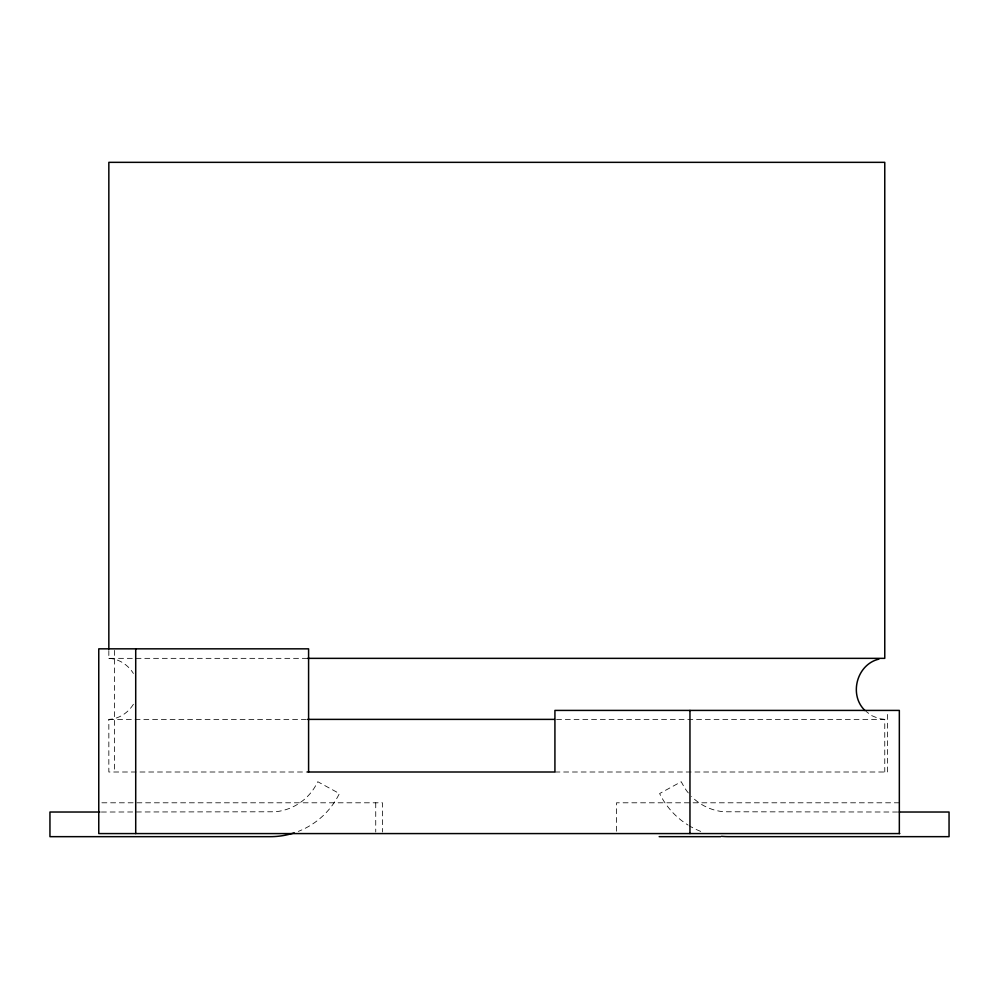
<?xml version="1.0" encoding="UTF-8"?>
<svg xmlns="http://www.w3.org/2000/svg" width="999" height="999" viewBox="0 0 999 999"><rect width="100%" height="100%" fill="white"/><g stroke="black" fill="none" stroke-linecap="round" stroke-linejoin="round"><path stroke-width="0.75" stroke-dasharray="5 3.75" d="M133.404 704.258C128.159 712.786 118.968 718.968 108.841 719.38L108.841 772.002L307.704 772.002M108.841 650.549L108.841 658.353L307.704 658.353M108.841 719.38L307.704 719.38M556.555 719.38L884.764 719.38L884.764 772.002M554.92 772.002L887.374 772.002L887.374 711.962M101.873 802.796L382.492 802.796L382.492 832.042M899.337 802.796L616.508 802.796L616.508 832.042M101.399 812.025L275.2 811.775A52.173 52.173 0 0 0 314.897 786.987L317.782 781.73L339.385 793.556A76.823 76.823 0 0 1 298.289 831.405M897.601 812.025L723.8 811.775A52.173 52.173 0 0 1 691.558 796.528M884.764 719.38L878.883 718.606L871.465 715.534L866.158 711.45M108.841 658.353C118.968 658.766 128.159 664.947 133.404 673.476M375.736 802.796L375.736 832.042M114.573 650.399L114.573 772.002M688.311 792.919A52.173 52.173 0 0 1 684.103 786.987L681.218 781.73L659.615 793.556A76.823 76.823 0 0 0 687.949 824.999M700.711 831.405A76.823 76.823 0 0 1 689.173 825.748"/><path stroke-width="1.5" d="M878.883 659.128C856.742 664.36 848.538 695.029 865.097 710.639M307.704 658.353L884.764 658.353L884.764 162.338L108.841 162.338L108.841 648.988M307.704 719.38L554.457 719.38M307.704 772.002L554.92 772.002L554.92 710.414L899.337 710.414L899.337 833.578M99.838 812.025L49.95 812.025L49.95 836.663L270.354 836.663A76.823 76.823 0 0 0 294.255 832.854M899.162 812.025L949.05 812.025L949.05 836.663L728.646 836.663A76.823 76.823 0 0 1 721.503 836.325M899.787 833.578L98.764 833.578L98.764 648.838L308.591 648.838L308.591 772.002M659.165 836.663L720.741 836.663M689.959 710.414L689.959 833.578M135.714 648.838L135.714 833.578"/></g></svg>
